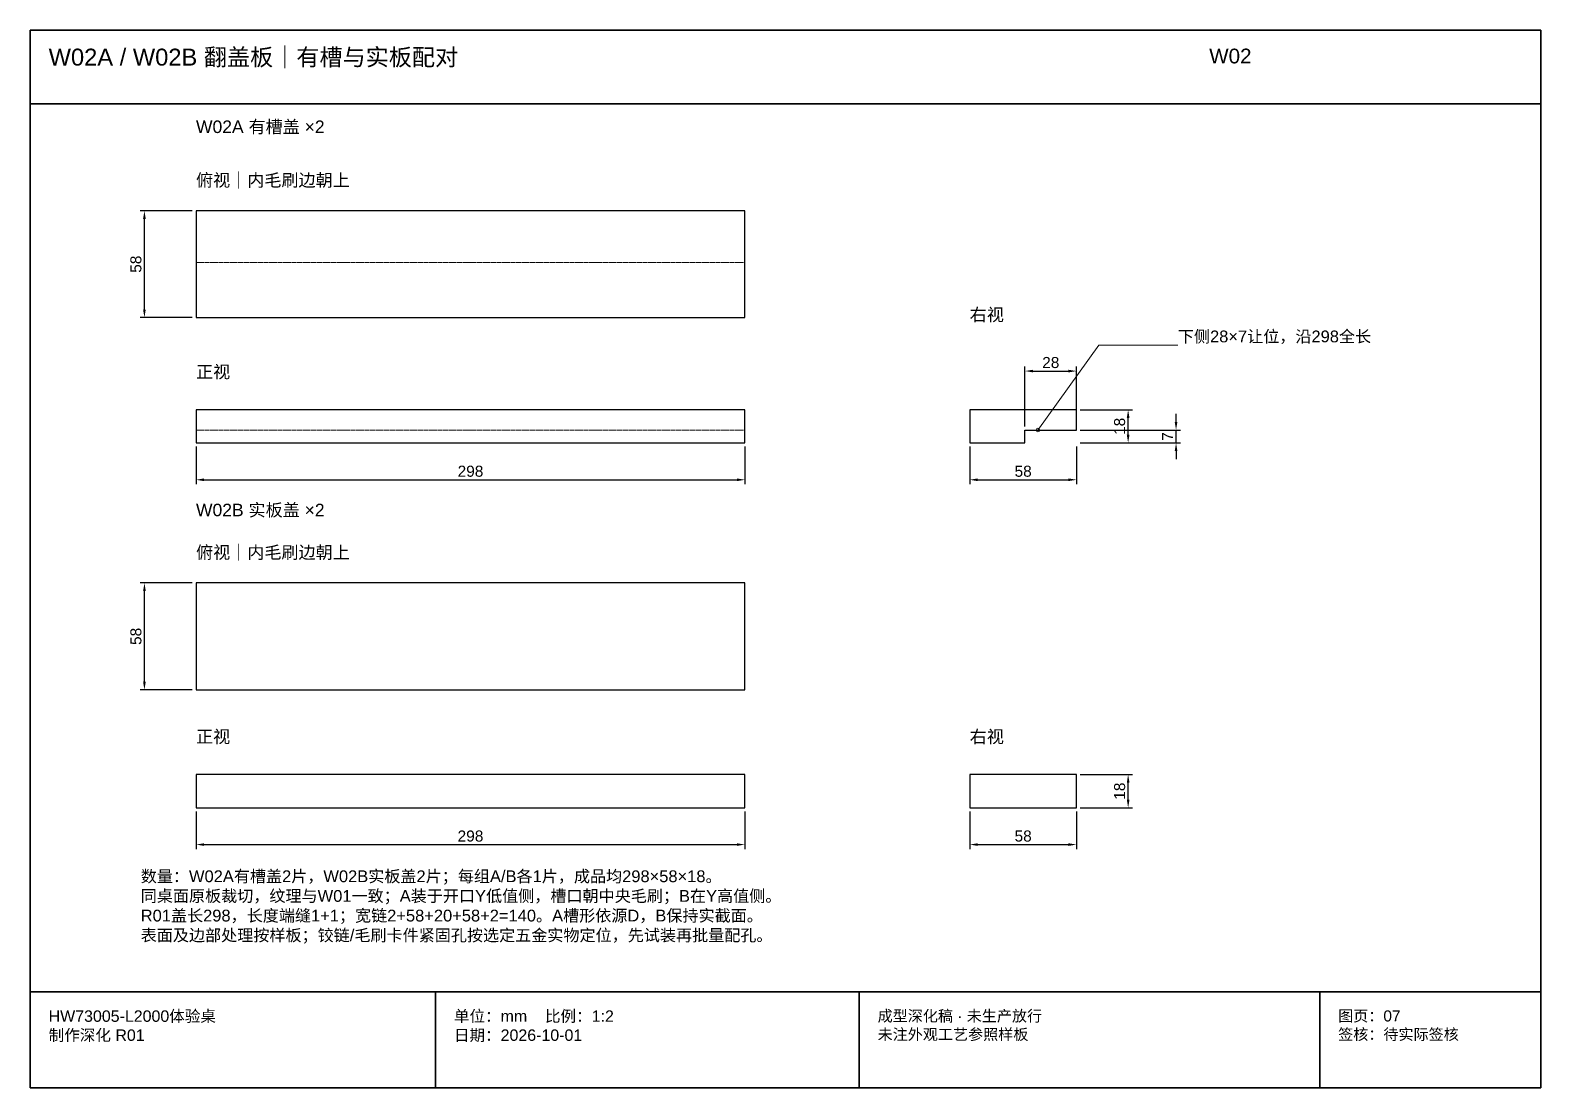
# Model space of a CAD drawing. Header units: millimetres. Extents: x 50 to 288830, y 0 to 4150.
# Drawn here: x 72010 to 72830, y 10 to 584 of the extents above; entities that cross this region are included whole.
import ezdxf

# ---------------------------------------------------------------- set-up
doc = ezdxf.new("R2010")
doc.units = ezdxf.units.MM
doc.linetypes.add('DASHED', pattern=[1.524, 1.27, -0.254])
for name, color, linetype, lineweight in [('DIM', 7, 'Continuous', 13), ('FRAME', 7, 'Continuous', 35), ('HIDDEN', 8, 'DASHED', 13), ('NOTE', 7, 'Continuous', 18), ('OUTLINE', 7, 'Continuous', 25)]:
    doc.layers.add(name, color=color, linetype=linetype, lineweight=lineweight)
doc.styles.add('CN', font='Arial Unicode.ttf')
doc.dimstyles.new('D2', dxfattribs={"dimtxt": 6, "dimasz": 4.4, "dimexe": 2.4, "dimexo": 2, "dimgap": 1.6, "dimtad": 1, "dimdsep": 46, "dimtxsty": 'CN', "dimcen": 2.5, "dimclrd": 7, "dimclre": 7, "dimclrt": 7, "dimazin": 3, "dimtfac": 1, "dimtmove": 0, "dimatfit": 3})

msp = doc.modelspace()

# ---------------------------------------------------------------- linework, layer by layer
at = {"layer": 'DIM'}
msp.add_lwpolyline([(72557, 367), (72590, 413), (72633, 413)], dxfattribs=at)
msp.add_circle((72557, 367), 1, dxfattribs=at)
at = {"layer": 'FRAME'}
for p, q in [((72010, 544), (72830, 544)), ((72010, 62), (72830, 62)), ((72230, 10), (72230, 62)), ((72460, 10), (72460, 62)), ((72710, 10), (72710, 62))]:
    msp.add_line(p, q, dxfattribs=at)
msp.add_lwpolyline([(72010, 10), (72830, 10), (72830, 584), (72010, 584)], close=True, dxfattribs=at)
at = {"layer": 'HIDDEN'}
for p, q in [((72100, 458), (72398, 458)), ((72100, 367), (72398, 367))]:
    msp.add_line(p, q, dxfattribs=at)
at = {"layer": 'OUTLINE'}
for points in [[(72100, 428), (72398, 428), (72398, 486), (72100, 486)], [(72100, 360), (72398, 360), (72398, 378), (72100, 378)], [(72520, 360), (72550, 360), (72550, 367), (72578, 367), (72578, 378), (72520, 378)], [(72100, 226), (72398, 226), (72398, 284), (72100, 284)], [(72100, 162), (72398, 162), (72398, 180), (72100, 180)], [(72520, 162), (72578, 162), (72578, 180), (72520, 180)]]:
    msp.add_lwpolyline(points, close=True, dxfattribs=at)

# ---------------------------------------------------------------- texts
at = {"layer": 'NOTE', "attachment_point": 1, "style": 'CN'}
for s, insert, char_height, width in [('W02A / W02B 翻盖板｜有槽与实板配对', (72020, 574), 9.2, 620), ('W02', (72650, 574), 8, 180), ('W02A 有槽盖 ×2', (72100, 535), 6.8, 220), ('俯视｜内毛刷边朝上', (72100, 506), 6.8, 220), ('右视', (72520, 433), 6.8, 220), ('下侧28×7让位，沿298全长', (72633, 421), 6.4, 180), ('正视', (72100, 402), 6.8, 220), ('W02B 实板盖 ×2', (72100, 327), 6.8, 220), ('俯视｜内毛刷边朝上', (72100, 304), 6.8, 220), ('正视', (72100, 204), 6.8, 220), ('右视', (72520, 204), 6.8, 220), ('数量：W02A有槽盖2片，W02B实板盖2片；每组A/B各1片，成品均298×58×18。\\P同桌面原板裁切，纹理与W01一致；A装于开口Y低值侧，槽口朝中央毛刷；B在Y高值侧。\\PR01盖长298，长度端缝1+1；宽链2+58+20+58+2=140。A槽形依源D，B保持实截面。\\P表面及边部处理按样板；铰链/毛刷卡件紧固孔按选定五金实物定位，先试装再批量配孔。', (72070, 128), 6.4, 720), ('HW73005-L2000体验桌\\P制作深化 R01', (72020, 52), 6.2, 200), ('单位：mm    比例：1:2\\P日期：2026-10-01', (72240, 52), 6.2, 210), ('成型深化稿 · 未生产放行\\P未注外观工艺参照样板', (72470, 52), 6, 230), ('图页：07\\P签核：待实际签核', (72720, 52), 6, 110)]:
    msp.add_mtext(s, dxfattribs=dict(at, insert=insert, char_height=char_height, width=width))

# ---------------------------------------------------------------- dimensions: what is measured, and where the dimension line sits
at = {"layer": 'DIM'}
for base, p1, p2 in [((72072, 428), (72100, 428), (72100, 486)), ((72606, 360), (72578, 360), (72578, 378)), ((72632, 360), (72578, 360), (72578, 367)), ((72072, 226), (72100, 226), (72100, 284)), ((72606, 162), (72578, 162), (72578, 180))]:
    msp.add_linear_dim(base=base, p1=p1, p2=p2, angle=90, dimstyle='D2', dxfattribs=at).render()
for base, p1, p2 in [((72550, 399), (72550, 367), (72578, 367)), ((72100, 340), (72100, 360), (72398, 360)), ((72520, 340), (72520, 360), (72578, 360)), ((72100, 142), (72100, 162), (72398, 162)), ((72520, 142), (72520, 162), (72578, 162))]:
    msp.add_linear_dim(base=base, p1=p1, p2=p2, dimstyle='D2', dxfattribs=at).render()

doc.saveas('drawing.dxf')
